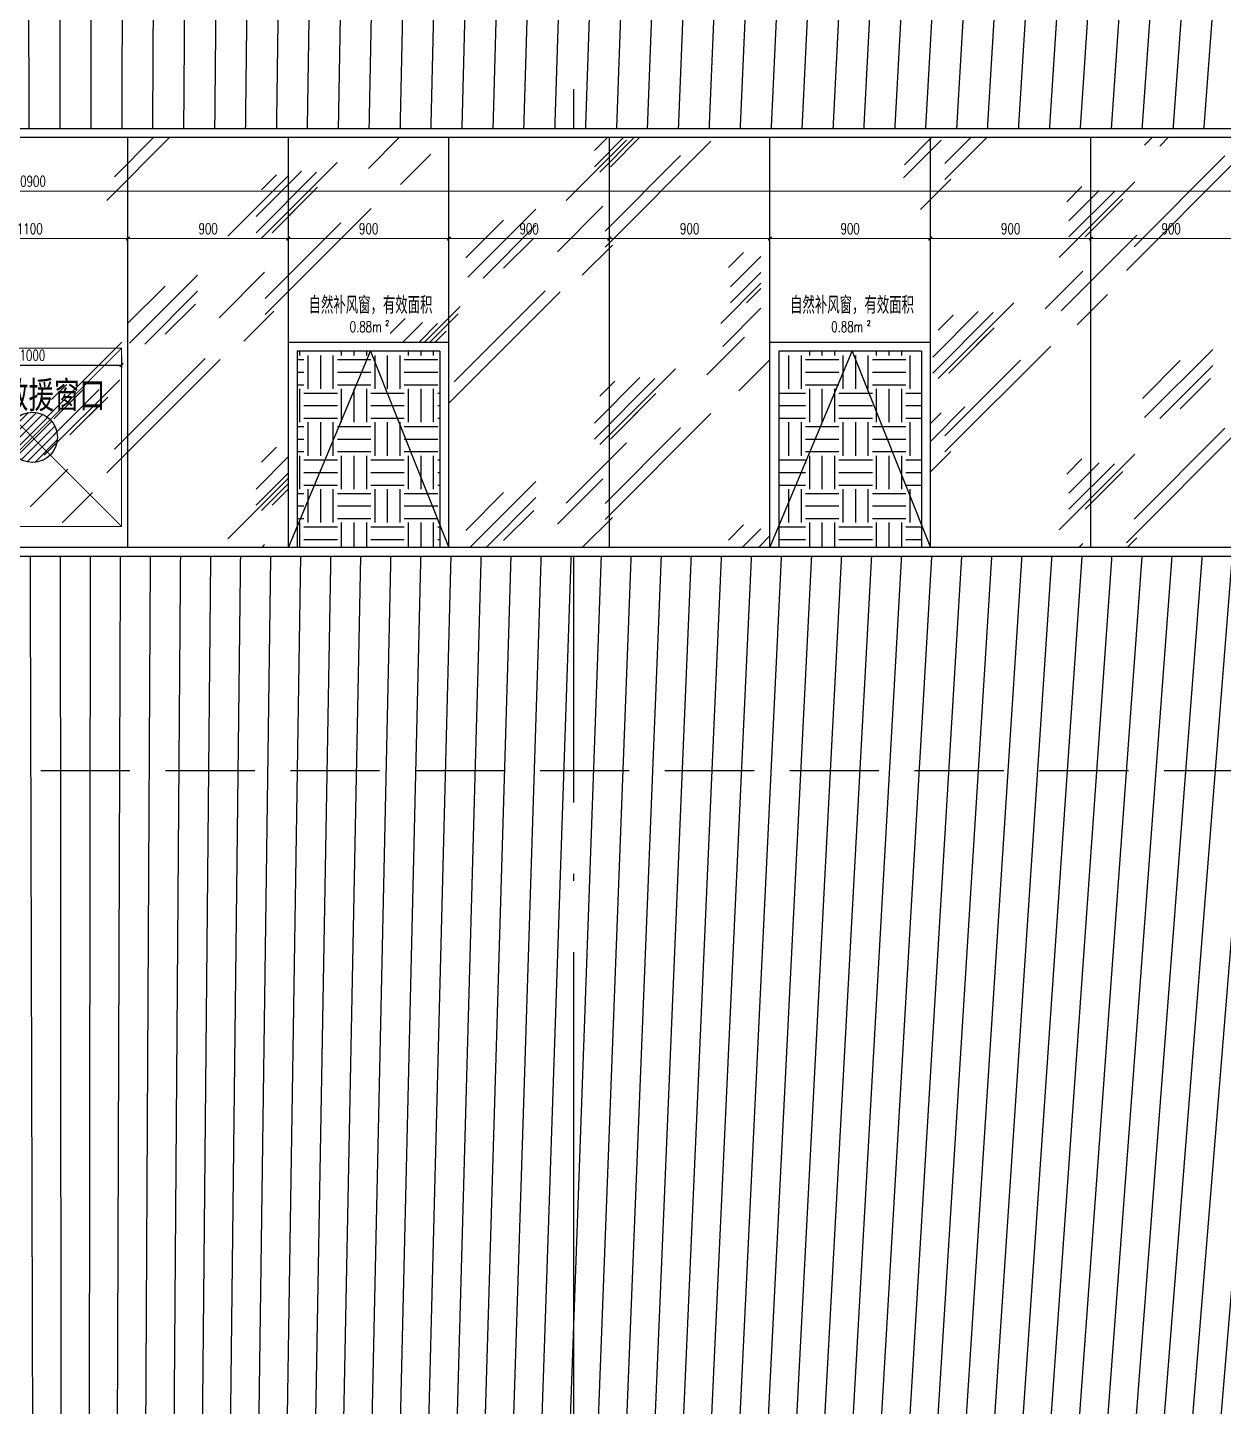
# Model space of a CAD drawing. Extents: x -4210259 to 293730, y -7499 to 868879.
# Drawn here: x -172362 to -165657, y 523021 to 530753 of the extents above; entities that cross this region are included whole.
import ezdxf

# ---------------------------------------------------------------- set-up
doc = ezdxf.new("R2010")
doc.units = 0
doc.header["$LTSCALE"] = 1000
doc.header["$MEASUREMENT"] = 0
for name, pattern in [('__DASH', [0.35, 0.25, -0.1]), ('DASH', [0.35, 0.25, -0.1]), ('DOTE', [2.4200000000000004, 2, -0.2, 0.02, -0.2])]:
    doc.linetypes.add(name, pattern=pattern)
doc.layers.get('Defpoints').update_dxf_attribs({"color": 210})
for name, color, linetype in [('A-AXIS-DOTE', 14, 'DOTE'), ('A-HATCH-2', 251, 'Continuous'), ('A-WINDOW', 140, 'Continuous'), ('A-云线', 50, 'Continuous'), ('A-门窗表显示尺寸', 160, 'Continuous'), ('SPACE_HATCH', 8, 'Continuous'), ('参考线', 8, 'Continuous')]:
    doc.layers.add(name, color=color, linetype=linetype)
doc.layers.add('A-WALL-HATCH', color=8, linetype='Continuous', lineweight=13)
doc.layers.add('A-加建区域', color=47, linetype='Continuous', plot=False)
doc.styles.add('_TCH_DIM_T3', font='SIMPLEX', dxfattribs={"width": 0.7058823529411765, "bigfont": 'GBCBIG'})
doc.styles.add('_TCH_SPACE', font='SIMPLEX', dxfattribs={"height": 5, "bigfont": 'GBCBIG'})
doc.styles.add('A-DIM_T3', font='SIMPLEX', dxfattribs={"width": 0.7058823529411765, "bigfont": 'GBCBIG'})
doc.styles.add('STYLE1', font='')
doc.styles.get('STYLE1').set_extended_font_data('SimSun')
doc.dimstyles.new('_TCH_ARCH&&20', dxfattribs={"dimtxt": 59.5, "dimasz": 20, "dimexe": 20, "dimexo": 20, "dimgap": 25.25, "dimtad": 1, "dimdec": 0, "dimzin": 0, "dimdsep": 46, "dimtxsty": '_TCH_DIM_T3', "dimblk": 'ARCHTICK', "dimcen": 0.09, "dimclrt": 7, "dimazin": 2, "dimtfac": 1, "dimtdec": 0, "dimtix": 1, "dimtmove": 2, "dimatfit": 3, "dimfxl": 0, "dimtolj": 1, "dimtzin": 0, "dimarcsym": 0})
doc.dimstyles.new('A-DIM&&20', dxfattribs={"dimtxt": 59.5, "dimasz": 20, "dimexe": 20, "dimexo": 20, "dimgap": 25.25, "dimtad": 1, "dimdec": 0, "dimzin": 0, "dimdsep": 46, "dimtxsty": 'A-DIM_T3', "dimblk": 'ARCHTICK', "dimcen": 0.09, "dimclrt": 7, "dimazin": 2, "dimtfac": 1, "dimtdec": 0, "dimtix": 1, "dimtmove": 2, "dimatfit": 3, "dimfxl": 0, "dimtolj": 1, "dimtzin": 0, "dimarcsym": 0})
pattern_1 = [(0, (0, 0), (187.5, 187.5), [187.5, -187.5]), (0, (0, 70.3125), (187.5, 187.5), [187.5, -187.5]), (0, (0, 140.625), (187.5, 187.5), [187.5, -187.5]), (90, (23.4375, 164.0625), (-187.5, 187.5), [187.5, -187.5]), (90, (93.75, 164.0625), (-187.5, 187.5), [187.5, -187.5]), (90, (164.0625, 164.0625), (-187.5, 187.5), [187.5, -187.5])]

# ---------------------------------------------------------------- blocks, each defined once
blk = doc.blocks.new('_ArchTick')
at = {"color": 0, "linetype": 'ByBlock', "const_width": 0.4}
blk.add_lwpolyline([(-0.5, -0.5), (0.5, 0.5)], dxfattribs=at)
blk = doc.blocks.new('*D1507')
at = {"layer": 'A-加建区域', "color": 0, "lineweight": -2}
for p, q in [((-213332.6134759861, 538418.6737989275), (-213332.6134759861, 538345.3742196003)), ((-212332.6134759859, 538418.6737989275), (-212332.6134759859, 538345.3742196003)), ((-213332.6134759861, 538365.3742196003), (-212332.6134759859, 538365.3742196003))]:
    blk.add_line(p, q, dxfattribs=at)
at = {"layer": 'Defpoints', "color": 0}
for p in [(-213332.6134759861, 538438.6737989275), (-212332.6134759859, 538438.6737989275), (-212332.6134759859, 538365.3742196003)]:
    blk.add_point(p, dxfattribs=at)
at = {"layer": 'A-加建区域', "color": 0, "lineweight": -2, "xscale": 20, "yscale": 20, "zscale": 20, "rotation": 180}
blk.add_blockref('_ArchTick', (-213332.6134759861, 538365.3742196003), dxfattribs=at)
at = {"layer": 'A-加建区域', "color": 0, "lineweight": -2, "xscale": 20, "yscale": 20, "zscale": 20}
blk.add_blockref('_ArchTick', (-212332.6134759859, 538365.3742196003), dxfattribs=at)
at = {"layer": 'A-加建区域', "color": 7, "insert": (-212832.613475986, 538420.3742196003), "char_height": 59.5, "attachment_point": 5, "style": '_TCH_DIM_T3'}
blk.add_mtext('\\A1;1000', dxfattribs=at)
blk = doc.blocks.new('*D1508')
at = {"layer": 'A-加建区域', "color": 0, "lineweight": -2}
for p, q in [((-213211.3975165848, 538460.0000000001), (-213159.9867566363, 538460.0000000001)), ((-213179.9867566363, 537460.0000000003), (-213179.9867566363, 538460.0000000001)), ((-213211.3975165848, 537460.0000000003), (-213159.9867566363, 537460.0000000003))]:
    blk.add_line(p, q, dxfattribs=at)
at = {"layer": 'Defpoints', "color": 0}
for p in [(-213231.3975165848, 538460.0000000001), (-213179.9867566363, 538460.0000000001), (-213231.3975165848, 537460.0000000003)]:
    blk.add_point(p, dxfattribs=at)
at = {"layer": 'A-加建区域', "color": 0, "lineweight": -2, "xscale": 20, "yscale": 20, "zscale": 20}
for p, rotation in [((-213179.9867566363, 538460.0000000001), 90), ((-213179.9867566363, 537460.0000000003), 270)]:
    blk.add_blockref('_ArchTick', p, dxfattribs=dict(at, rotation=rotation))
at = {"layer": 'A-加建区域', "color": 7, "insert": (-213234.9867566361, 537960.0000000001), "char_height": 59.5, "attachment_point": 5, "rotation": 90, "style": '_TCH_DIM_T3'}
blk.add_mtext('\\A1;1000', dxfattribs=at)
blk = doc.blocks.new('*D1455')
at = {"layer": 'A-门窗表显示尺寸', "color": 0, "lineweight": -2}
for p, q in [((-182799.3323832706, 543090.6080587092), (-182799.3323832706, 543358.0600852242)), ((-161899.3323832713, 543090.6080587092), (-161899.3323832713, 543358.0600852242)), ((-182799.3323832706, 543338.0600852242), (-161899.3323832713, 543338.0600852242))]:
    blk.add_line(p, q, dxfattribs=at)
at = {"layer": 'Defpoints', "color": 0}
for p in [(-161899.3323832713, 543338.0600852242), (-182799.3323832706, 543070.6080587092), (-161899.3323832713, 543070.6080587092)]:
    blk.add_point(p, dxfattribs=at)
at = {"layer": 'A-门窗表显示尺寸', "color": 0, "lineweight": -2, "xscale": 20, "yscale": 20, "zscale": 20, "rotation": 180}
blk.add_blockref('_ArchTick', (-182799.3323832706, 543338.0600852242), dxfattribs=at)
at = {"layer": 'A-门窗表显示尺寸', "color": 0, "lineweight": -2, "xscale": 20, "yscale": 20, "zscale": 20}
blk.add_blockref('_ArchTick', (-161899.3323832713, 543338.0600852242), dxfattribs=at)
at = {"layer": 'A-门窗表显示尺寸', "color": 7, "insert": (-172349.332383271, 543393.0600852242), "char_height": 59.5, "attachment_point": 5, "style": 'A-DIM_T3'}
blk.add_mtext('\\A1;20900', dxfattribs=at)
blk = doc.blocks.new('*D1462')
at = {"layer": 'A-门窗表显示尺寸', "color": 0, "lineweight": -2}
for p, q in [((-166399.3323832313, 542824.4878882607), (-166399.3323832313, 543091.9399147758)), ((-166399.3323832313, 543071.9399147758), (-165499.3323832313, 543071.9399147758)), ((-165499.3323832313, 542824.4878882607), (-165499.3323832313, 543091.9399147758))]:
    blk.add_line(p, q, dxfattribs=at)
at = {"layer": 'Defpoints', "color": 0}
for p in [(-165499.3323832313, 543071.9399147758), (-166399.3323832313, 542804.4878882607), (-165499.3323832313, 542804.4878882607)]:
    blk.add_point(p, dxfattribs=at)
at = {"layer": 'A-门窗表显示尺寸', "color": 0, "lineweight": -2, "xscale": 20, "yscale": 20, "zscale": 20, "rotation": 180}
blk.add_blockref('_ArchTick', (-166399.3323832313, 543071.9399147758), dxfattribs=at)
at = {"layer": 'A-门窗表显示尺寸', "color": 0, "lineweight": -2, "xscale": 20, "yscale": 20, "zscale": 20}
blk.add_blockref('_ArchTick', (-165499.3323832313, 543071.9399147758), dxfattribs=at)
at = {"layer": 'A-门窗表显示尺寸', "color": 7, "insert": (-165949.3323832313, 543126.9399147758), "char_height": 59.5, "attachment_point": 5, "style": 'A-DIM_T3'}
blk.add_mtext('\\A1;900', dxfattribs=at)
blk = doc.blocks.new('*D1463')
at = {"layer": 'A-门窗表显示尺寸', "color": 0, "lineweight": -2}
for p, q in [((-167299.3323832313, 542824.4878882607), (-167299.3323832313, 543091.9399147758)), ((-167299.3323832313, 543071.9399147758), (-166399.3323832313, 543071.9399147758)), ((-166399.3323832313, 542824.4878882607), (-166399.3323832313, 543091.9399147758))]:
    blk.add_line(p, q, dxfattribs=at)
at = {"layer": 'Defpoints', "color": 0}
for p in [(-166399.3323832313, 543071.9399147758), (-167299.3323832313, 542804.4878882607), (-166399.3323832313, 542804.4878882607)]:
    blk.add_point(p, dxfattribs=at)
at = {"layer": 'A-门窗表显示尺寸', "color": 0, "lineweight": -2, "xscale": 20, "yscale": 20, "zscale": 20, "rotation": 180}
blk.add_blockref('_ArchTick', (-167299.3323832313, 543071.9399147758), dxfattribs=at)
at = {"layer": 'A-门窗表显示尺寸', "color": 0, "lineweight": -2, "xscale": 20, "yscale": 20, "zscale": 20}
blk.add_blockref('_ArchTick', (-166399.3323832313, 543071.9399147758), dxfattribs=at)
at = {"layer": 'A-门窗表显示尺寸', "color": 7, "insert": (-166849.3323832313, 543126.9399147758), "char_height": 59.5, "attachment_point": 5, "style": 'A-DIM_T3'}
blk.add_mtext('\\A1;900', dxfattribs=at)
blk = doc.blocks.new('*D1464')
at = {"layer": 'A-门窗表显示尺寸', "color": 0, "lineweight": -2}
for p, q in [((-168199.3323832313, 542824.4878882607), (-168199.3323832313, 543091.9399147758)), ((-168199.3323832313, 543071.9399147758), (-167299.3323832313, 543071.9399147758)), ((-167299.3323832313, 542824.4878882607), (-167299.3323832313, 543091.9399147758))]:
    blk.add_line(p, q, dxfattribs=at)
at = {"layer": 'Defpoints', "color": 0}
for p in [(-167299.3323832313, 543071.9399147758), (-168199.3323832313, 542804.4878882607), (-167299.3323832313, 542804.4878882607)]:
    blk.add_point(p, dxfattribs=at)
at = {"layer": 'A-门窗表显示尺寸', "color": 0, "lineweight": -2, "xscale": 20, "yscale": 20, "zscale": 20, "rotation": 180}
blk.add_blockref('_ArchTick', (-168199.3323832313, 543071.9399147758), dxfattribs=at)
at = {"layer": 'A-门窗表显示尺寸', "color": 0, "lineweight": -2, "xscale": 20, "yscale": 20, "zscale": 20}
blk.add_blockref('_ArchTick', (-167299.3323832313, 543071.9399147758), dxfattribs=at)
at = {"layer": 'A-门窗表显示尺寸', "color": 7, "insert": (-167749.3323832313, 543126.9399147758), "char_height": 59.5, "attachment_point": 5, "style": 'A-DIM_T3'}
blk.add_mtext('\\A1;900', dxfattribs=at)
blk = doc.blocks.new('*D1465')
at = {"layer": 'A-门窗表显示尺寸', "color": 0, "lineweight": -2}
for p, q in [((-169099.3323832312, 542824.4878882607), (-169099.3323832312, 543091.9399147758)), ((-169099.3323832312, 543071.9399147758), (-168199.3323832313, 543071.9399147758)), ((-168199.3323832313, 542824.4878882607), (-168199.3323832313, 543091.9399147758))]:
    blk.add_line(p, q, dxfattribs=at)
at = {"layer": 'Defpoints', "color": 0}
for p in [(-168199.3323832313, 543071.9399147758), (-169099.3323832312, 542804.4878882607), (-168199.3323832313, 542804.4878882607)]:
    blk.add_point(p, dxfattribs=at)
at = {"layer": 'A-门窗表显示尺寸', "color": 0, "lineweight": -2, "xscale": 20, "yscale": 20, "zscale": 20, "rotation": 180}
blk.add_blockref('_ArchTick', (-169099.3323832312, 543071.9399147758), dxfattribs=at)
at = {"layer": 'A-门窗表显示尺寸', "color": 0, "lineweight": -2, "xscale": 20, "yscale": 20, "zscale": 20}
blk.add_blockref('_ArchTick', (-168199.3323832313, 543071.9399147758), dxfattribs=at)
at = {"layer": 'A-门窗表显示尺寸', "color": 7, "insert": (-168649.3323832313, 543126.9399147758), "char_height": 59.5, "attachment_point": 5, "style": 'A-DIM_T3'}
blk.add_mtext('\\A1;900', dxfattribs=at)
blk = doc.blocks.new('*D1466')
at = {"layer": 'A-门窗表显示尺寸', "color": 0, "lineweight": -2}
for p, q in [((-169999.3323832312, 542824.4878882607), (-169999.3323832312, 543091.9399147758)), ((-169999.3323832312, 543071.9399147758), (-169099.3323832312, 543071.9399147758)), ((-169099.3323832312, 542824.4878882607), (-169099.3323832312, 543091.9399147758))]:
    blk.add_line(p, q, dxfattribs=at)
at = {"layer": 'Defpoints', "color": 0}
for p in [(-169099.3323832312, 543071.9399147758), (-169999.3323832312, 542804.4878882607), (-169099.3323832312, 542804.4878882607)]:
    blk.add_point(p, dxfattribs=at)
at = {"layer": 'A-门窗表显示尺寸', "color": 0, "lineweight": -2, "xscale": 20, "yscale": 20, "zscale": 20, "rotation": 180}
blk.add_blockref('_ArchTick', (-169999.3323832312, 543071.9399147758), dxfattribs=at)
at = {"layer": 'A-门窗表显示尺寸', "color": 0, "lineweight": -2, "xscale": 20, "yscale": 20, "zscale": 20}
blk.add_blockref('_ArchTick', (-169099.3323832312, 543071.9399147758), dxfattribs=at)
at = {"layer": 'A-门窗表显示尺寸', "color": 7, "insert": (-169549.3323832312, 543126.9399147758), "char_height": 59.5, "attachment_point": 5, "style": 'A-DIM_T3'}
blk.add_mtext('\\A1;900', dxfattribs=at)
blk = doc.blocks.new('*D1467')
at = {"layer": 'A-门窗表显示尺寸', "color": 0, "lineweight": -2}
for p, q in [((-170899.3323832315, 542824.4878882607), (-170899.3323832315, 543091.9399147758)), ((-170899.3323832315, 543071.9399147758), (-169999.3323832312, 543071.9399147758)), ((-169999.3323832312, 542824.4878882607), (-169999.3323832312, 543091.9399147758))]:
    blk.add_line(p, q, dxfattribs=at)
at = {"layer": 'Defpoints', "color": 0}
for p in [(-169999.3323832312, 543071.9399147758), (-170899.3323832315, 542804.4878882607), (-169999.3323832312, 542804.4878882607)]:
    blk.add_point(p, dxfattribs=at)
at = {"layer": 'A-门窗表显示尺寸', "color": 0, "lineweight": -2, "xscale": 20, "yscale": 20, "zscale": 20, "rotation": 180}
blk.add_blockref('_ArchTick', (-170899.3323832315, 543071.9399147758), dxfattribs=at)
at = {"layer": 'A-门窗表显示尺寸', "color": 0, "lineweight": -2, "xscale": 20, "yscale": 20, "zscale": 20}
blk.add_blockref('_ArchTick', (-169999.3323832312, 543071.9399147758), dxfattribs=at)
at = {"layer": 'A-门窗表显示尺寸', "color": 7, "insert": (-170449.3323832314, 543126.9399147758), "char_height": 59.5, "attachment_point": 5, "style": 'A-DIM_T3'}
blk.add_mtext('\\A1;900', dxfattribs=at)
blk = doc.blocks.new('*D1468')
at = {"layer": 'A-门窗表显示尺寸', "color": 0, "lineweight": -2}
for p, q in [((-171799.3323832313, 542824.4878882607), (-171799.3323832313, 543091.9399147758)), ((-171799.3323832313, 543071.9399147758), (-170899.3323832315, 543071.9399147758)), ((-170899.3323832315, 542824.4878882607), (-170899.3323832315, 543091.9399147758))]:
    blk.add_line(p, q, dxfattribs=at)
at = {"layer": 'Defpoints', "color": 0}
for p in [(-170899.3323832315, 543071.9399147758), (-171799.3323832313, 542804.4878882607), (-170899.3323832315, 542804.4878882607)]:
    blk.add_point(p, dxfattribs=at)
at = {"layer": 'A-门窗表显示尺寸', "color": 0, "lineweight": -2, "xscale": 20, "yscale": 20, "zscale": 20, "rotation": 180}
blk.add_blockref('_ArchTick', (-171799.3323832313, 543071.9399147758), dxfattribs=at)
at = {"layer": 'A-门窗表显示尺寸', "color": 0, "lineweight": -2, "xscale": 20, "yscale": 20, "zscale": 20}
blk.add_blockref('_ArchTick', (-170899.3323832315, 543071.9399147758), dxfattribs=at)
at = {"layer": 'A-门窗表显示尺寸', "color": 7, "insert": (-171349.3323832314, 543126.9399147758), "char_height": 59.5, "attachment_point": 5, "style": 'A-DIM_T3'}
blk.add_mtext('\\A1;900', dxfattribs=at)
blk = doc.blocks.new('*D1469')
at = {"layer": 'A-门窗表显示尺寸', "color": 0, "lineweight": -2}
for p, q in [((-172899.3323832313, 542824.4878882607), (-172899.3323832313, 543091.9399147758)), ((-172899.3323832313, 543071.9399147758), (-171799.3323832313, 543071.9399147758)), ((-171799.3323832313, 542824.4878882607), (-171799.3323832313, 543091.9399147758))]:
    blk.add_line(p, q, dxfattribs=at)
at = {"layer": 'Defpoints', "color": 0}
for p in [(-171799.3323832313, 543071.9399147758), (-172899.3323832313, 542804.4878882607), (-171799.3323832313, 542804.4878882607)]:
    blk.add_point(p, dxfattribs=at)
at = {"layer": 'A-门窗表显示尺寸', "color": 0, "lineweight": -2, "xscale": 20, "yscale": 20, "zscale": 20, "rotation": 180}
blk.add_blockref('_ArchTick', (-172899.3323832313, 543071.9399147758), dxfattribs=at)
at = {"layer": 'A-门窗表显示尺寸', "color": 0, "lineweight": -2, "xscale": 20, "yscale": 20, "zscale": 20}
blk.add_blockref('_ArchTick', (-171799.3323832313, 543071.9399147758), dxfattribs=at)
at = {"layer": 'A-门窗表显示尺寸', "color": 7, "insert": (-172349.3323832313, 543126.9399147758), "char_height": 59.5, "attachment_point": 5, "style": 'A-DIM_T3'}
blk.add_mtext('\\A1;1100', dxfattribs=at)
blk = doc.blocks.new('w432432')
at = {"layer": 'A-加建区域'}
h = blk.add_hatch(dxfattribs=at)
h.set_pattern_fill('ANSI31', color=256, scale=20)
h.set_pattern_definition([(45, (-1625650.348716124, -1064386.832754612), (-22.45064030267288, 22.45064030267288), [])])
edge = h.paths.add_edge_path()
edge.add_arc((-212832.6134759861, 537960), 140.6529179719911, 0, 360)
at = {"layer": 'A-加建区域', "linetype": 'DASH', "const_width": 5}
blk.add_lwpolyline([(-213332.6134759861, 538459.9999999999), (-212332.6134759861, 538459.9999999999), (-212332.6134759861, 537460.0000000001), (-213332.6134759861, 537460.0000000001)], close=True, dxfattribs=at)
for points in [[(-213332.6134759861, 538459.9999999999), (-212332.6134759861, 537460.0000000001)], [(-212332.6134759861, 538459.9999999999), (-213332.6134759861, 537460.0000000001)]]:
    blk.add_lwpolyline(points, dxfattribs=at)
at = {"layer": 'A-加建区域', "ltscale": 0.5}
blk.add_circle((-212832.6134759861, 537960), 140.6529179719911, dxfattribs=at)
at = {"layer": 'A-加建区域', "linetype": 'Continuous', "style": 'STYLE1', "width": 0.7}
blk.add_text('紧急救援窗口', height=150, dxfattribs=at).set_placement((-213284.28367689, 538122.9569531333))
at = {"layer": 'A-加建区域'}
for p1, p2, distance, picture, middle in [((-213231.3975165847, 537460.0000000001), (-213231.3975165847, 538459.9999999999), -51.410759948397754, '*D1508', (-213234.9867566361, 537960.0000000001)), ((-213332.6134759861, 538438.6737989275), (-212332.6134759859, 538438.6737989275), -73.29957932711113, '*D1507', (-212832.613475986, 538420.3742196003))]:
    dim = blk.add_aligned_dim(p1=p1, p2=p2, distance=distance, dimstyle='_TCH_ARCH&&20', dxfattribs=at)
    dim.commit()
    dim.dimension.update_dxf_attribs({"geometry": picture, "text_midpoint": middle})
blk = doc.blocks.new('rrr')
blk.add_wipeout([(-182799.3323832704, 541289.391941291), (-161899.33238327136, 541289.3919412678), (-161899.33238327134, 543689.391941291), (-182799.3323832704, 543689.3919413148)]).dxf.layer = '参考线'
at = {"layer": 'A-WALL-HATCH'}
h = blk.add_hatch(dxfattribs=at)
h.set_pattern_fill('玻璃2', color=256, scale=100, angle=180)
h.set_pattern_definition([(45, (1223512.402531559, 24111.93991477601), (0, 1527.350647362943), [600, -360, 600, -360, 240, -523.28157]), (45, (1223482.402531559, 24141.93991477601), (0, 1527.350647362943), [480, -600, 360, -360, 420, -463.28157]), (45, (1223482.402531559, 24231.93991477601), (0, 1527.350647362943), [360, -720, 240, -360, 540, -463.28157]), (45, (1223572.402531559, 24141.93991477601), (0, 1527.350647362943), [360, -720, 300, -1303.2815]), (45, (1223662.402531559, 24231.93991477601), (0, 1527.350647362943), [180, -900, 120, -1483.2815]), (45, (1223512.402531559, 24381.93991477601), (0, 1527.350647362943), [120, -900, 120, -480, 300, -763.28157]), (45, (1224052.402531559, 24291.93991477601), (0, 1527.350647362943), [600, -900, 720, -475.28157]), (45, (1224052.402531559, 24201.93991477601), (0, 1527.350647362943), [840, -600, 900, -355.28157]), (45, (1224202.402531559, 24321.93991477601), (0, -1697.056274847714), [600, -840, 480, -763.28157]), (45, (1224112.402531559, 24501.93991477601), (0, 1527.350647362943), [300, -1200, 360, -823.28157]), (45, (1224292.402531559, 24411.93991477601), (0, 1527.350647362943), [240, -1200, 240, -1003.2815])])
h.paths.add_polyline_path([(-177399.3323832313, 541339.3919412788), (-177399.3323832313, 542489.3919413481), (-177249.3323832313, 542489.3919412647), (-177249.3323832313, 543639.391941291), (-182749.3323832704, 543639.391941291), (-182749.3323832704, 542489.3919412817), (-181899.3323832313, 542489.3919412817), (-181899.3323832313, 541339.3919412809), (-180099.3323832313, 541339.39194128), (-180099.3323832313, 542489.391941348), (-179199.3323832313, 542489.391941348), (-179199.3323832313, 541339.3919412798)])
h.paths.add_polyline_path([(-168199.3323832313, 541339.3919412744), (-168199.3323832313, 542489.3919412817), (-168249.3323832313, 542489.391941265), (-168249.3323832313, 543639.391941291), (-171949.3323832313, 543639.391941291), (-171949.3323832313, 542489.391941265), (-172749.3323832313, 542489.391941265), (-172749.3323832313, 543639.391941291), (-176449.3323832313, 543639.391941291), (-176449.3323832313, 542489.3919412647), (-176499.3323832313, 542489.3919412647), (-176499.3323832313, 541339.3919412784), (-174699.3323832313, 541339.3919412775), (-174699.3323832313, 542489.3919412817), (-173799.3323832313, 542489.3919412817), (-173799.3323832313, 541339.3919412771), (-170899.3323832313, 541339.3919412758), (-170899.3323832313, 542489.391941348), (-169999.3323832313, 542489.391941348), (-169999.3323832312, 541339.3919412753)])
h.paths.add_polyline_path([(-162799.3323832583, 541339.3919412718), (-162799.3323832583, 542489.3919412817), (-161949.3323832632, 542489.3919412817), (-161949.3323832713, 543639.391941291), (-167449.3323832313, 543639.391941291), (-167449.3323832313, 542489.391941265), (-167299.3323832313, 542489.3919412817), (-167299.3323832313, 541339.391941274), (-165499.3323832313, 541339.3919412731), (-165499.3323832313, 542489.3919412817), (-164599.3323832313, 542489.3919412817), (-164599.3323832312, 541339.3919412727)])
at = {"layer": 'SPACE_HATCH'}
h = blk.add_hatch(dxfattribs=at)
h.set_pattern_fill('土壤', color=256, scale=50, style=0)
h.set_pattern_definition(pattern_1)
h.paths.add_polyline_path([(-170049.3323833088, 542439.3919414725), (-170849.332383303, 542439.3919412212), (-170849.3323831644, 541339.3919413466), (-170049.3323831942, 541339.3919412766)])
h = blk.add_hatch(dxfattribs=at)
h.set_pattern_fill('土壤', color=256, scale=50, style=0)
h.set_pattern_definition(pattern_1)
h.paths.add_polyline_path([(-167349.3323833088, 542439.3919414725), (-168149.332383303, 542439.3919412212), (-168149.3323831644, 541339.3919413466), (-167349.3323831942, 541339.3919412766)])
at = {"layer": 'A-WINDOW'}
for p, q in [((-171799.3323832313, 541339.3919412724), (-171799.3323832313, 543639.391941291)), ((-170899.3323832313, 541339.3919412724), (-170899.3323832313, 543639.391941291)), ((-169999.3323832313, 541339.3919412724), (-169999.3323832313, 543639.391941291)), ((-169099.3323832313, 541339.3919412724), (-169099.3323832313, 543639.391941291)), ((-168199.3323832313, 541339.3919412724), (-168199.3323832313, 543639.391941291)), ((-167299.3323832313, 541339.3919412724), (-167299.3323832313, 543639.391941291)), ((-166399.3323832313, 541339.3919412724), (-166399.3323832313, 543639.391941291)), ((-169999.3323832313, 542489.3919413481), (-170899.3323832313, 542489.391941348)), ((-170849.3323832313, 542439.391941348), (-170849.3323832313, 541339.3919413219)), ((-170049.3323832313, 542439.3919413481), (-170849.3323832313, 542439.391941348)), ((-170049.3323832313, 542439.3919413481), (-170049.3323832313, 541339.3919413219)), ((-167299.3323832313, 542489.3919413481), (-168199.3323832313, 542489.391941348)), ((-168149.3323832313, 542439.391941348), (-168149.3323832313, 541339.3919413219)), ((-167349.3323832313, 542439.3919413481), (-168149.3323832313, 542439.391941348)), ((-167349.3323832313, 542439.3919413481), (-167349.3323832313, 541339.3919413219))]:
    blk.add_line(p, q, dxfattribs=at)
for points in [[(-161899.3323832713, 541289.3919412678), (-182799.3323832704, 541289.391941291), (-182799.3323832704, 543689.391941291), (-161899.3323832713, 543689.391941291)], [(-161949.3323832713, 541339.3919412679), (-182749.3323832704, 541339.3919412909), (-182749.3323832704, 543639.391941291), (-161949.3323832713, 543639.391941291)]]:
    blk.add_lwpolyline(points, close=True, dxfattribs=at)
for points in [[(-170899.3323832313, 541339.3919413049), (-170438.6647755881, 542439.3919413142), (-169999.3323832313, 541339.3919413049)], [(-168199.3323832313, 541339.3919413049), (-167738.6647755881, 542439.3919413142), (-167299.3323832313, 541339.3919413049)]]:
    blk.add_lwpolyline(points, dxfattribs=at)
at = {"layer": 'A-云线'}
blk.add_blockref('w432432', (40497.84575704797, 3996.907049492467), dxfattribs=at)
at = {"layer": 'A-加建区域', "style": '_TCH_SPACE'}
for p in [(-170786.1667461923, 542650), (-168086.1667461923, 542650)]:
    blk.add_text('自然补风窗，有效面积', height=96.45390070921985, dxfattribs=at).set_placement(p)
at = {"layer": 'A-加建区域', "style": '_TCH_SPACE', "width": 0.7058823529411765}
for s, height, p in [('0.88m', 59.5, (-170555.9327036391, 542547.625)), ('2', 29.75, (-170355.9327036391, 542582.625)), ('0.88m', 59.5, (-167855.9327036391, 542547.625)), ('2', 29.75, (-167655.9327036391, 542582.625))]:
    blk.add_text(s, height=height, dxfattribs=at).set_placement(p)
at = {"layer": 'A-门窗表显示尺寸'}
for p1, p2, picture, middle in [((-182799.3323832706, 543070.6080587092), (-161899.3323832713, 543070.6080587092), '*D1455', (-172349.332383271, 543393.0600852242)), ((-172899.3323832313, 542804.4878882607), (-171799.3323832313, 542804.4878882607), '*D1469', (-172349.3323832313, 543126.9399147758)), ((-171799.3323832313, 542804.4878882607), (-170899.3323832315, 542804.4878882607), '*D1468', (-171349.3323832314, 543126.9399147758)), ((-170899.3323832315, 542804.4878882607), (-169999.3323832312, 542804.4878882607), '*D1467', (-170449.3323832314, 543126.9399147758)), ((-169999.3323832312, 542804.4878882607), (-169099.3323832312, 542804.4878882607), '*D1466', (-169549.3323832312, 543126.9399147758)), ((-169099.3323832312, 542804.4878882607), (-168199.3323832313, 542804.4878882607), '*D1465', (-168649.3323832313, 543126.9399147758)), ((-168199.3323832313, 542804.4878882607), (-167299.3323832313, 542804.4878882607), '*D1464', (-167749.3323832313, 543126.9399147758)), ((-167299.3323832313, 542804.4878882607), (-166399.3323832313, 542804.4878882607), '*D1463', (-166849.3323832313, 543126.9399147758)), ((-166399.3323832313, 542804.4878882607), (-165499.3323832313, 542804.4878882607), '*D1462', (-165949.3323832313, 543126.9399147758))]:
    dim = blk.add_aligned_dim(p1=p1, p2=p2, distance=267.45202651503496, dimstyle='A-DIM&&20', dxfattribs=at)
    dim.commit()
    dim.dimension.update_dxf_attribs({"geometry": picture, "text_midpoint": middle})

msp = doc.modelspace()

# ---------------------------------------------------------------- hatches: boundary and pattern name
at = {"layer": 'A-HATCH-2'}
h = msp.add_hatch(dxfattribs=at)
h.set_pattern_fill('ANSI31', color=256, scale=150, angle=45)
h.set_pattern_definition([(90, (-40598682125.62118, -3384804562.000004), (-238.125, -1.848892746611746e-30), [])])
h.paths.add_polyline_path([(-185149.3324139323, 517237.4520265401), (-185149.3324139323, 517209.9999999999), (-185149.3324139323, 517237.4520265248), (-161910, 517237.4520265248), (-161899.3323832712, 517237.4520265249), (-182799.3323832984, 517237.4520265249), (-182799.3323832984, 519637.4520265403), (-161899.3323832712, 519637.4520265403), (-161899.3323832712, 517237.4520265288), (-158110, 517237.4520265209), (-158099.3324038633, 517237.452026539), (-159599.3324040344, 517237.4520265249), (-159699.3323832984, 535687.4520265248), (-185099.3324239153, 535695.0000000001)])

# ---------------------------------------------------------------- linework, layer by layer
at = {"layer": 'A-AXIS-DOTE', "ltscale": 2}
msp.add_line((-169299.3323832984, 511887.4520265246), (-169299.3323832985, 538485.0684404911), dxfattribs=at)
at = {"layer": 'A-加建区域', "linetype": '__DASH', "ltscale": 2}
msp.add_line((-252788.4381458776, 526587.4520265249), (-54309.80932550329, 526587.4520265248), dxfattribs=at)

# ---------------------------------------------------------------- next in the draw order: block references
at = {"layer": 'A-WALL-HATCH'}
msp.add_blockref('rrr', (-0.2651462963258382, -13501.93991472677), dxfattribs=at)

doc.saveas('drawing.dxf')
